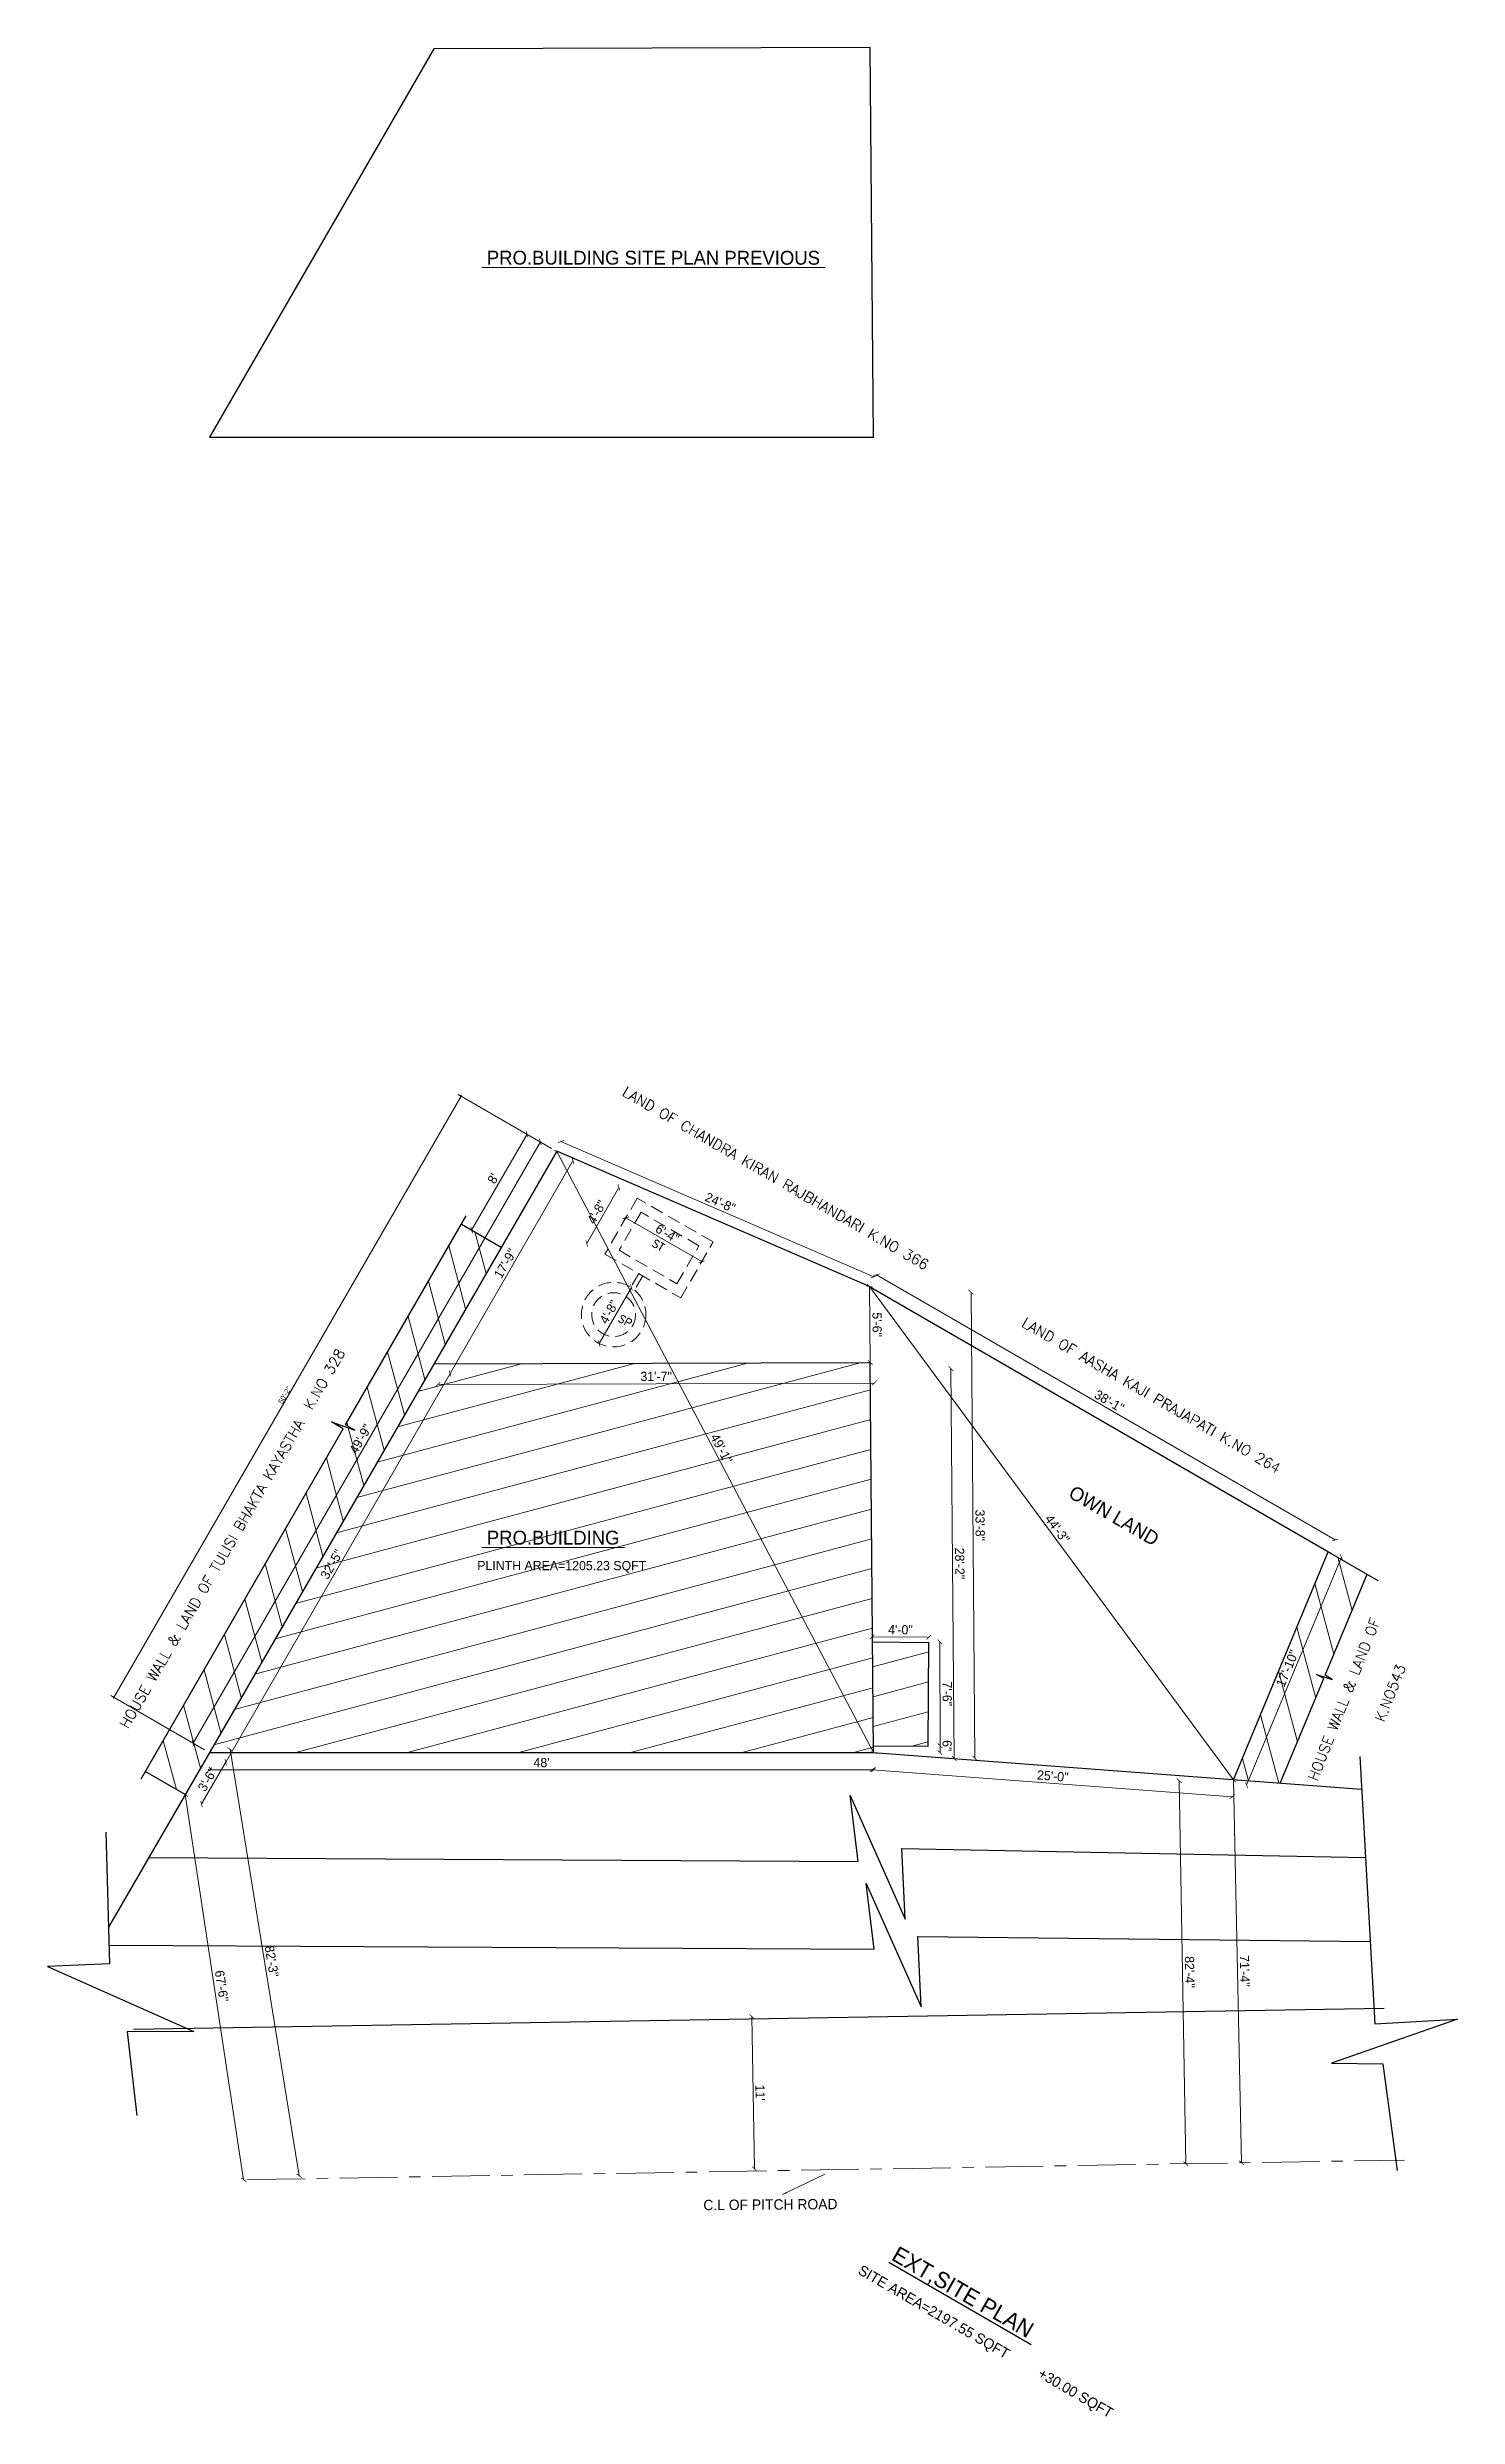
# Model space of a CAD drawing. Header units: inches. Extents: x 4069 to 291496, y -47643 to 12535.
# Drawn here: x 98613 to 99836, y 1943 to 3996 of the extents above; entities that cross this region are included whole.
import ezdxf

# ---------------------------------------------------------------- set-up
doc = ezdxf.new("R2010")
doc.units = ezdxf.units.IN
doc.header["$LTSCALE"] = 5
doc.header["$MEASUREMENT"] = 0
doc.linetypes.add('CENTER', pattern=[2, 1.25, -0.25, 0.25, -0.25])
doc.linetypes.add('HIDDEN', pattern=[0.375, 0.25, -0.125])
doc.layers.add('A-WALL', color=7, linetype='Continuous', lineweight=9)
doc.layers.add('HATCH', color=253, linetype='Continuous', lineweight=0)
for name, color, linetype in [('DIM', 5, 'Continuous'), ('TEXT', 6, 'Continuous'), ('WALL', 7, 'Continuous')]:
    doc.layers.add(name, color=color, linetype=linetype)
doc.layers.add('dim line', color=7, linetype='Continuous', lineweight=15, true_color=0xfab2b2)
doc.styles.add('ROMANS', font='romans.shx', dxfattribs={"width": 0.8})
doc.styles.get("Standard").update_dxf_attribs({"font": 'arial.ttf'})
doc.styles.add('tt', font='stylu.ttf', dxfattribs={"height": 8})
doc.dimstyles.new('Copy(2) of STANDARD', dxfattribs={"dimtxt": 2, "dimasz": 4, "dimexe": 0, "dimexo": 0, "dimgap": 2, "dimtad": 1, "dimdec": 0, "dimzin": 0, "dimdsep": 46, "dimlunit": 3, "dimtxsty": 'tt', "dimblk": 'ARCHTICK', "dimcen": 0.0505, "dimse1": 1, "dimse2": 1, "dimclrd": 5, "dimclre": 5, "dimclrt": 7, "dimadec": 1, "dimazin": 0, "dimtm": 1e-09, "dimtfac": 1, "dimtdec": 0, "dimtofl": 0, "dimtmove": 1, "dimatfit": 3, "dimfxl": 1, "dimtolj": 2, "dimtzin": 0, "dimlwd": 13, "dimarcsym": 0})
doc.dimstyles.new('Standard$0', dxfattribs={"dimtxt": 6, "dimasz": 4, "dimexe": 3, "dimexo": 6, "dimgap": 3, "dimtad": 1, "dimdec": 1, "dimzin": 0, "dimdsep": 46, "dimlunit": 4, "dimtxsty": 'Standard', "dimcen": 0.09, "dimclrd": 6, "dimclre": 6, "dimclrt": 7, "dimadec": 0, "dimazin": 0, "dimtfac": 1, "dimtdec": 1, "dimtix": 1, "dimtofl": 0, "dimtmove": 1, "dimatfit": 3, "dimfxl": 1, "dimtolj": 1, "dimtzin": 0, "dimlwd": 18, "dimlwe": 18, "dimarcsym": 0})
pattern_1 = [(104.97717, (73225.992, 483.61), (-24.150722, -6.460855), [])]

# ---------------------------------------------------------------- blocks, each defined once
blk = doc.blocks.new('_ArchTick')
at = {"color": 0, "linetype": 'ByBlock', "const_width": 0.15}
blk.add_lwpolyline([(-0.5, -0.5), (0.5, 0.5)], dxfattribs=at)
blk = doc.blocks.new('*D2624')
at = {"layer": 'Defpoints', "color": 0, "ltscale": 5, "transparency": 16777216}
for p in [(99325.8, 2922.3), (99325.8, 2922.3), (99641.4, 2494.8)]:
    blk.add_point(p, dxfattribs=at)
at = {"layer": 'DIM', "color": 5, "lineweight": 13, "ltscale": 5, "transparency": 16777216}
blk.add_line((99641.4, 2494.8), (99325.8, 2922.3), dxfattribs=at)
at = {"layer": 'DIM', "color": 5, "lineweight": 13, "ltscale": 5, "transparency": 16777216, "xscale": 4, "yscale": 4, "zscale": 4}
for p, rotation in [((99325.8, 2922.3), 126.4362279067376), ((99641.4, 2494.8), 306.4362279067375)]:
    blk.add_blockref('_ArchTick', p, dxfattribs=dict(at, rotation=rotation))
at = {"layer": 'DIM', "color": 7, "ltscale": 5, "transparency": 16777216, "insert": (99488.6, 2712.2), "char_height": 8, "attachment_point": 5, "rotation": 306.4362, "style": 'tt'}
blk.add_mtext('\\A2;44\'-3"', dxfattribs=at)
blk = doc.blocks.new('*D2625')
at = {"layer": 'Defpoints', "color": 0, "ltscale": 5, "transparency": 16777216}
for p in [(99381.8, 2917.1), (99413.8, 2917.4), (99385.2, 2513.1)]:
    blk.add_point(p, dxfattribs=at)
at = {"layer": 'DIM', "color": 5, "lineweight": 13, "ltscale": 5, "transparency": 16777216}
blk.add_line((99417.2, 2513.4), (99413.8, 2917.4), dxfattribs=at)
at = {"layer": 'DIM', "color": 5, "lineweight": 13, "ltscale": 5, "transparency": 16777216, "xscale": 4, "yscale": 4, "zscale": 4}
for p, rotation in [((99413.8, 2917.4), 90.48576269129138), ((99417.2, 2513.4), 270.4857626912914)]:
    blk.add_blockref('_ArchTick', p, dxfattribs=dict(at, rotation=rotation))
at = {"layer": 'DIM', "color": 7, "ltscale": 5, "transparency": 16777216, "insert": (99421.6, 2715.4), "char_height": 8, "attachment_point": 5, "rotation": 270.4858, "style": 'tt'}
blk.add_mtext('\\A2;33\'-8"', dxfattribs=at)
blk = doc.blocks.new('*D2626')
at = {"layer": 'Defpoints', "color": 0, "ltscale": 5, "transparency": 16777216}
for p in [(99054.5, 3039.5), (99329.3, 2518.3), (99329.3, 2518.3)]:
    blk.add_point(p, dxfattribs=at)
at = {"layer": 'DIM', "color": 5, "lineweight": 13, "ltscale": 5, "transparency": 16777216}
blk.add_line((99054.5, 3039.5), (99329.3, 2518.3), dxfattribs=at)
at = {"layer": 'DIM', "color": 5, "lineweight": 13, "ltscale": 5, "transparency": 16777216, "xscale": 4, "yscale": 4, "zscale": 4}
for p, rotation in [((99054.5, 3039.5), 117.7983069264521), ((99329.3, 2518.3), 297.7983069264521)]:
    blk.add_blockref('_ArchTick', p, dxfattribs=dict(at, rotation=rotation))
at = {"layer": 'DIM', "color": 7, "ltscale": 5, "transparency": 16777216, "insert": (99197.3, 2781.8), "char_height": 8, "attachment_point": 5, "rotation": 297.7983, "style": 'tt'}
blk.add_mtext('\\A2;49\'-1"', dxfattribs=at)
blk = doc.blocks.new('*D2627')
at = {"layer": 'Defpoints', "color": 0, "ltscale": 5, "transparency": 16777216}
for p in [(99325.8, 2922.3), (99723.6, 2692.4), (99729.5, 2702.7)]:
    blk.add_point(p, dxfattribs=at)
at = {"layer": 'DIM', "color": 5, "lineweight": 13, "ltscale": 5, "transparency": 16777216}
blk.add_line((99331.8, 2932.5), (99729.5, 2702.7), dxfattribs=at)
at = {"layer": 'DIM', "color": 5, "lineweight": 13, "ltscale": 5, "transparency": 16777216, "xscale": 4, "yscale": 4, "zscale": 4}
for p, rotation in [((99331.8, 2932.5), 149.9771725933101), ((99729.5, 2702.7), 329.9771725933101)]:
    blk.add_blockref('_ArchTick', p, dxfattribs=dict(at, rotation=rotation))
at = {"layer": 'DIM', "color": 7, "ltscale": 5, "transparency": 16777216, "insert": (99533.7, 2822.9), "char_height": 8, "attachment_point": 5, "rotation": 329.9772, "style": 'tt'}
blk.add_mtext('\\A2;38\'-1"', dxfattribs=at)
blk = doc.blocks.new('*D2628')
at = {"layer": 'Defpoints', "color": 0, "ltscale": 5, "transparency": 16777216}
for p in [(99054.5, 3039.5), (99325.8, 2922.3), (99329.5, 2930.8)]:
    blk.add_point(p, dxfattribs=at)
at = {"layer": 'DIM', "color": 5, "lineweight": 13, "ltscale": 5, "transparency": 16777216}
blk.add_line((99058.1, 3048), (99329.5, 2930.8), dxfattribs=at)
at = {"layer": 'DIM', "color": 5, "lineweight": 13, "ltscale": 5, "transparency": 16777216, "xscale": 4, "yscale": 4, "zscale": 4}
for p, rotation in [((99058.1, 3048), 156.6336577027992), ((99329.5, 2930.8), 336.6336577027992)]:
    blk.add_blockref('_ArchTick', p, dxfattribs=dict(at, rotation=rotation))
at = {"layer": 'DIM', "color": 7, "ltscale": 5, "transparency": 16777216, "insert": (99196.3, 2995.1), "char_height": 8, "attachment_point": 5, "rotation": 336.6337, "style": 'tt'}
blk.add_mtext('\\A2;24\'-8"', dxfattribs=at)
blk = doc.blocks.new('*D2629')
at = {"layer": 'Defpoints', "color": 0, "ltscale": 5, "transparency": 16777216}
for p in [(99040.3, 3047.7), (99054.5, 3039.5), (98753.3, 2518.3)]:
    blk.add_point(p, dxfattribs=at)
at = {"layer": 'DIM', "color": 5, "lineweight": 13, "ltscale": 5, "transparency": 16777216}
blk.add_line((98739.1, 2526.5), (99040.3, 3047.7), dxfattribs=at)
at = {"layer": 'DIM', "color": 5, "lineweight": 13, "ltscale": 5, "transparency": 16777216, "xscale": 4, "yscale": 4, "zscale": 4}
for p, rotation in [((99040.3, 3047.7), 59.97717259340151), ((98739.1, 2526.5), 239.9771725934015)]:
    blk.add_blockref('_ArchTick', p, dxfattribs=dict(at, rotation=rotation))
at = {"layer": 'DIM', "color": 7, "ltscale": 5, "transparency": 16777216, "insert": (98884.4, 2790.2), "char_height": 8, "attachment_point": 5, "rotation": 59.9772, "style": 'tt'}
blk.add_mtext('\\A2;49\'-9"', dxfattribs=at)
blk = doc.blocks.new('*D2630')
at = {"layer": 'Defpoints', "color": 0, "ltscale": 5, "transparency": 16777216}
for p in [(99329.3, 2518.3), (99641.4, 2494.8), (99640.3, 2480.1)]:
    blk.add_point(p, dxfattribs=at)
at = {"layer": 'DIM', "color": 5, "lineweight": 13, "ltscale": 5, "transparency": 16777216}
blk.add_line((99328.1, 2503.5), (99640.3, 2480.1), dxfattribs=at)
at = {"layer": 'DIM', "color": 5, "lineweight": 13, "ltscale": 5, "transparency": 16777216, "xscale": 4, "yscale": 4, "zscale": 4}
for p, rotation in [((99328.1, 2503.5), 175.703583737566), ((99640.3, 2480.1), 355.703583737566)]:
    blk.add_blockref('_ArchTick', p, dxfattribs=dict(at, rotation=rotation))
at = {"layer": 'DIM', "color": 7, "ltscale": 5, "transparency": 16777216, "insert": (99484.7, 2498), "char_height": 8, "attachment_point": 5, "rotation": 355.7036, "style": 'tt'}
blk.add_mtext('\\A2;25\'-0"', dxfattribs=at)
blk = doc.blocks.new('*D2631')
at = {"layer": 'Defpoints', "color": 0, "ltscale": 5, "transparency": 16777216}
for p in [(98753.3, 2518.3), (98813.2, 2148.6), (98831.2, 2151.5)]:
    blk.add_point(p, dxfattribs=at)
at = {"layer": 'DIM', "color": 5, "lineweight": 13, "ltscale": 5, "transparency": 16777216}
blk.add_line((98771.2, 2521.2), (98831.2, 2151.5), dxfattribs=at)
at = {"layer": 'DIM', "color": 5, "lineweight": 13, "ltscale": 5, "transparency": 16777216, "xscale": 4, "yscale": 4, "zscale": 4}
for p, rotation in [((98771.2, 2521.2), 99.21184451836622), ((98831.2, 2151.5), 279.2118445183663)]:
    blk.add_blockref('_ArchTick', p, dxfattribs=dict(at, rotation=rotation))
at = {"layer": 'DIM', "color": 7, "ltscale": 5, "transparency": 16777216, "insert": (98807.3, 2337.4), "char_height": 8, "attachment_point": 5, "rotation": 279.2118, "style": 'tt'}
blk.add_mtext("\\A2;82'-3''", dxfattribs=at)
blk = doc.blocks.new('*D2632')
at = {"layer": 'Defpoints', "color": 0, "ltscale": 5, "transparency": 16777216}
for p in [(99641.4, 2494.8), (99600.1, 2162), (99647.2, 2162.8)]:
    blk.add_point(p, dxfattribs=at)
at = {"layer": 'DIM', "color": 5, "lineweight": 13, "ltscale": 5, "transparency": 16777216}
blk.add_line((99594.3, 2494), (99600.1, 2162), dxfattribs=at)
at = {"layer": 'DIM', "color": 5, "lineweight": 13, "ltscale": 5, "transparency": 16777216, "xscale": 4, "yscale": 4, "zscale": 4}
for p, rotation in [((99594.3, 2494), 90.99813009681377), ((99600.1, 2162), 270.9981300968138)]:
    blk.add_blockref('_ArchTick', p, dxfattribs=dict(at, rotation=rotation))
at = {"layer": 'DIM', "color": 7, "ltscale": 5, "transparency": 16777216, "insert": (99603.4, 2328.1), "char_height": 8, "attachment_point": 5, "rotation": 270.9981, "style": 'tt'}
blk.add_mtext("\\A2;82'-4''", dxfattribs=at)
blk = doc.blocks.new('*D2633')
at = {"layer": 'Defpoints', "color": 0, "ltscale": 5, "transparency": 16777216}
for p in [(99223.7, 2289.5), (99223.7, 2289.5), (99226, 2157.5)]:
    blk.add_point(p, dxfattribs=at)
at = {"layer": 'DIM', "color": 5, "lineweight": 13, "ltscale": 5, "transparency": 16777216}
blk.add_line((99226, 2157.5), (99223.7, 2289.5), dxfattribs=at)
at = {"layer": 'DIM', "color": 5, "lineweight": 13, "ltscale": 5, "transparency": 16777216, "xscale": 4, "yscale": 4, "zscale": 4}
for p, rotation in [((99223.7, 2289.5), 90.97263443993457), ((99226, 2157.5), 270.9726344399346)]:
    blk.add_blockref('_ArchTick', p, dxfattribs=dict(at, rotation=rotation))
at = {"layer": 'DIM', "color": 7, "ltscale": 5, "transparency": 16777216, "insert": (99230.9, 2223.6), "char_height": 8, "attachment_point": 5, "rotation": 270.9726, "style": 'tt'}
blk.add_mtext("\\A2;11'", dxfattribs=at)
blk = doc.blocks.new('*D2634')
at = {"layer": 'Defpoints', "color": 0, "ltscale": 5, "transparency": 16777216}
for p in [(99641.4, 2494.8), (99648.4, 2162.8), (99648.4, 2162.8)]:
    blk.add_point(p, dxfattribs=at)
at = {"layer": 'DIM', "color": 5, "lineweight": 13, "ltscale": 5, "transparency": 16777216}
blk.add_line((99641.4, 2494.8), (99648.4, 2162.8), dxfattribs=at)
at = {"layer": 'DIM', "color": 5, "lineweight": 13, "ltscale": 5, "transparency": 16777216, "xscale": 4, "yscale": 4, "zscale": 4}
for p, rotation in [((99641.4, 2494.8), 91.20708684525204), ((99648.4, 2162.8), 271.207086845252)]:
    blk.add_blockref('_ArchTick', p, dxfattribs=dict(at, rotation=rotation))
at = {"layer": 'DIM', "color": 7, "ltscale": 5, "transparency": 16777216, "insert": (99651.2, 2329), "char_height": 8, "attachment_point": 5, "rotation": 271.2071, "style": 'tt'}
blk.add_mtext("\\A2;71'-4''", dxfattribs=at)
blk = doc.blocks.new('*D2635')
at = {"layer": 'Defpoints', "color": 0, "ltscale": 5, "transparency": 16777216}
for p in [(98732.2, 2481.9), (98783, 2148.1), (98783, 2148.1)]:
    blk.add_point(p, dxfattribs=at)
at = {"layer": 'DIM', "color": 5, "lineweight": 13, "ltscale": 5, "transparency": 16777216}
blk.add_line((98732.2, 2481.9), (98783, 2148.1), dxfattribs=at)
at = {"layer": 'DIM', "color": 5, "lineweight": 13, "ltscale": 5, "transparency": 16777216, "xscale": 4, "yscale": 4, "zscale": 4}
for p, rotation in [((98732.2, 2481.9), 98.65175557291903), ((98783, 2148.1), 278.651755572919)]:
    blk.add_blockref('_ArchTick', p, dxfattribs=dict(at, rotation=rotation))
at = {"layer": 'DIM', "color": 7, "ltscale": 5, "transparency": 16777216, "insert": (98763.9, 2316), "char_height": 8, "attachment_point": 5, "rotation": 278.6518, "style": 'tt'}
blk.add_mtext("\\A2;67'-6''", dxfattribs=at)
blk = doc.blocks.new('*D2636')
at = {"layer": 'Defpoints', "color": 0, "ltscale": 5, "transparency": 16777216}
for p in [(99723.6, 2692.4), (99641.4, 2494.8), (99652.8, 2490.1)]:
    blk.add_point(p, dxfattribs=at)
at = {"layer": 'DIM', "color": 5, "lineweight": 13, "ltscale": 5, "transparency": 16777216}
blk.add_line((99735, 2687.7), (99652.8, 2490.1), dxfattribs=at)
at = {"layer": 'DIM', "color": 5, "lineweight": 13, "ltscale": 5, "transparency": 16777216, "xscale": 4, "yscale": 4, "zscale": 4}
for p, rotation in [((99735, 2687.7), 67.41267870625997), ((99652.8, 2490.1), 247.41267870626)]:
    blk.add_blockref('_ArchTick', p, dxfattribs=dict(at, rotation=rotation))
at = {"layer": 'DIM', "color": 7, "ltscale": 5, "transparency": 16777216, "insert": (99688.1, 2591.3), "char_height": 8, "attachment_point": 5, "rotation": 67.4127, "style": 'tt'}
blk.add_mtext('\\A2;17\'-10"', dxfattribs=at)
blk = doc.blocks.new('*D2637')
at = {"layer": 'Defpoints', "color": 0, "ltscale": 5, "transparency": 16777216}
for p in [(99118.8, 2921.7), (99089, 2874.3), (99091.3, 2872.9)]:
    blk.add_point(p, dxfattribs=at)
at = {"layer": 'DIM', "color": 5, "lineweight": 13, "ltscale": 5, "transparency": 16777216}
blk.add_line((99119.3, 2921.4), (99091.3, 2872.9), dxfattribs=at)
at = {"layer": 'DIM', "color": 5, "lineweight": 13, "ltscale": 5, "transparency": 16777216, "xscale": 4, "yscale": 4, "zscale": 4}
for p, rotation in [((99119.3, 2921.4), 59.97717259340144), ((99091.3, 2872.9), 239.9771725934015)]:
    blk.add_blockref('_ArchTick', p, dxfattribs=dict(at, rotation=rotation))
at = {"layer": 'DIM', "color": 7, "ltscale": 5, "transparency": 16777216, "insert": (99099.9, 2900.3), "char_height": 8, "attachment_point": 5, "rotation": 59.9772, "style": 'tt'}
blk.add_mtext('\\A2;4\'-8"', dxfattribs=at)
blk = doc.blocks.new('*D2638')
at = {"layer": 'Defpoints', "color": 0, "ltscale": 5, "transparency": 16777216}
for p in [(99124.3, 2999), (99080.5, 2959.6), (99096.3, 2950.5)]:
    blk.add_point(p, dxfattribs=at)
at = {"layer": 'DIM', "color": 5, "lineweight": 13, "ltscale": 5, "transparency": 16777216}
blk.add_line((99108.5, 3008.1), (99080.5, 2959.6), dxfattribs=at)
at = {"layer": 'DIM', "color": 5, "lineweight": 13, "ltscale": 5, "transparency": 16777216, "xscale": 4, "yscale": 4, "zscale": 4}
for p, rotation in [((99108.5, 3008.1), 59.97717259340144), ((99080.5, 2959.6), 239.9771725934015)]:
    blk.add_blockref('_ArchTick', p, dxfattribs=dict(at, rotation=rotation))
at = {"layer": 'DIM', "color": 7, "ltscale": 5, "transparency": 16777216, "insert": (99089.2, 2986.9), "char_height": 8, "attachment_point": 5, "rotation": 59.9772, "style": 'tt'}
blk.add_mtext('\\A2;4\'-8"', dxfattribs=at)
blk = doc.blocks.new('*D2639')
at = {"layer": 'Defpoints', "color": 0, "ltscale": 5, "transparency": 16777216}
for p in [(99109.8, 2973.8), (99180.2, 2943.9), (99175.6, 2935.8)]:
    blk.add_point(p, dxfattribs=at)
at = {"layer": 'DIM', "color": 5, "lineweight": 13, "ltscale": 5, "transparency": 16777216}
blk.add_line((99114.4, 2981.9), (99180.2, 2943.9), dxfattribs=at)
at = {"layer": 'DIM', "color": 5, "lineweight": 13, "ltscale": 5, "transparency": 16777216, "xscale": 4, "yscale": 4, "zscale": 4}
for p, rotation in [((99114.4, 2981.9), 149.9771725934777), ((99180.2, 2943.9), 329.9771725934776)]:
    blk.add_blockref('_ArchTick', p, dxfattribs=dict(at, rotation=rotation))
at = {"layer": 'DIM', "color": 7, "ltscale": 5, "transparency": 16777216, "insert": (99150.4, 2968.2), "char_height": 8, "attachment_point": 5, "rotation": 329.9772, "style": 'tt'}
blk.add_mtext('\\A2;6\'-4"', dxfattribs=at)
blk = doc.blocks.new('*D2615')
at = {"layer": 'Defpoints', "color": 0, "ltscale": 5, "transparency": 16777216}
for p in [(99054.5, 3039.5), (99068.6, 3031.4), (98947.9, 2855.1)]:
    blk.add_point(p, dxfattribs=at)
at = {"layer": 'DIM', "color": 5, "lineweight": 13, "ltscale": 5, "transparency": 16777216}
blk.add_line((98962, 2846.9), (99068.6, 3031.4), dxfattribs=at)
at = {"layer": 'DIM', "color": 5, "lineweight": 13, "ltscale": 5, "transparency": 16777216, "xscale": 4, "yscale": 4, "zscale": 4}
for p, rotation in [((99068.6, 3031.4), 59.97717259340151), ((98962, 2846.9), 239.9771725934015)]:
    blk.add_blockref('_ArchTick', p, dxfattribs=dict(at, rotation=rotation))
at = {"layer": 'DIM', "color": 7, "ltscale": 5, "transparency": 16777216, "insert": (99009.9, 2942.3), "char_height": 8, "attachment_point": 5, "rotation": 59.9772, "style": 'tt'}
blk.add_mtext('\\A2;17\'-9"', dxfattribs=at)
blk = doc.blocks.new('*D2616')
at = {"layer": 'Defpoints', "color": 0, "ltscale": 5, "transparency": 16777216}
for p in [(98974.5, 2839.7), (98767.4, 2510.1), (98779.8, 2502.9)]:
    blk.add_point(p, dxfattribs=at)
at = {"layer": 'DIM', "color": 5, "lineweight": 13, "ltscale": 5, "transparency": 16777216}
blk.add_line((98962, 2846.9), (98767.4, 2510.1), dxfattribs=at)
at = {"layer": 'DIM', "color": 5, "lineweight": 13, "ltscale": 5, "transparency": 16777216, "xscale": 4, "yscale": 4, "zscale": 4}
for p, rotation in [((98962, 2846.9), 59.97717259340144), ((98767.4, 2510.1), 239.9771725934015)]:
    blk.add_blockref('_ArchTick', p, dxfattribs=dict(at, rotation=rotation))
at = {"layer": 'DIM', "color": 7, "ltscale": 5, "transparency": 16777216, "insert": (98859.4, 2681.6), "char_height": 8, "attachment_point": 5, "rotation": 59.9772, "style": 'tt'}
blk.add_mtext('\\A2;32\'-5"', dxfattribs=at)
blk = doc.blocks.new('*D2617')
at = {"layer": 'Defpoints', "color": 0, "ltscale": 5, "transparency": 16777216}
for p in [(99382.4, 2851.1), (99385.2, 2513.1), (99399.3, 2513.2)]:
    blk.add_point(p, dxfattribs=at)
at = {"layer": 'DIM', "color": 5, "lineweight": 13, "ltscale": 5, "transparency": 16777216}
blk.add_line((99396.4, 2851.2), (99399.3, 2513.2), dxfattribs=at)
at = {"layer": 'DIM', "color": 5, "lineweight": 13, "ltscale": 5, "transparency": 16777216, "xscale": 4, "yscale": 4, "zscale": 4}
for p, rotation in [((99396.4, 2851.2), 90.48576269129543), ((99399.3, 2513.2), 270.4857626912955)]:
    blk.add_blockref('_ArchTick', p, dxfattribs=dict(at, rotation=rotation))
at = {"layer": 'DIM', "color": 7, "ltscale": 5, "transparency": 16777216, "insert": (99404, 2682.3), "char_height": 8, "attachment_point": 5, "rotation": 270.4858, "style": 'tt'}
blk.add_mtext('\\A2;28\'-2"', dxfattribs=at)
blk = doc.blocks.new('*D2618')
at = {"layer": 'Defpoints', "color": 0, "ltscale": 5, "transparency": 16777216}
for p in [(98951.4, 2861.2), (99329.9, 2862.4), (99330, 2838.7)]:
    blk.add_point(p, dxfattribs=at)
at = {"layer": 'DIM', "color": 5, "lineweight": 13, "ltscale": 5, "transparency": 16777216}
blk.add_line((98951.5, 2837.5), (99330, 2838.7), dxfattribs=at)
at = {"layer": 'DIM', "color": 5, "lineweight": 13, "ltscale": 5, "transparency": 16777216, "xscale": 4, "yscale": 4, "zscale": 4}
for p, rotation in [((98951.5, 2837.5), 180.1788482173314), ((99330, 2838.7), 0.1788482173314371)]:
    blk.add_blockref('_ArchTick', p, dxfattribs=dict(at, rotation=rotation))
at = {"layer": 'DIM', "color": 7, "ltscale": 5, "transparency": 16777216, "insert": (99140.7, 2844.4), "char_height": 8, "attachment_point": 5, "rotation": 0.1788, "style": 'tt'}
blk.add_mtext('\\A2;31\'-7"', dxfattribs=at)
blk = doc.blocks.new('*D2619')
at = {"layer": 'Defpoints', "color": 0, "ltscale": 5, "transparency": 16777216}
for p in [(98753.3, 2518.3), (99329.3, 2518.3), (99329.3, 2503.4)]:
    blk.add_point(p, dxfattribs=at)
at = {"layer": 'DIM', "color": 5, "lineweight": 13, "ltscale": 5, "transparency": 16777216}
blk.add_line((98753.3, 2503.4), (99329.3, 2503.4), dxfattribs=at)
at = {"layer": 'DIM', "color": 5, "lineweight": 13, "ltscale": 5, "transparency": 16777216, "xscale": 4, "yscale": 4, "zscale": 4, "rotation": 180}
blk.add_blockref('_ArchTick', (98753.3, 2503.4), dxfattribs=at)
at = {"layer": 'DIM', "color": 5, "lineweight": 13, "ltscale": 5, "transparency": 16777216, "xscale": 4, "yscale": 4, "zscale": 4}
blk.add_blockref('_ArchTick', (99329.3, 2503.4), dxfattribs=at)
at = {"layer": 'DIM', "color": 7, "ltscale": 5, "transparency": 16777216, "insert": (99041.3, 2509.6), "char_height": 8, "attachment_point": 5, "style": 'tt'}
blk.add_mtext("\\A2;48'", dxfattribs=at)
blk = doc.blocks.new('*D2620')
at = {"layer": 'Defpoints', "color": 0, "ltscale": 5, "transparency": 16777216}
for p in [(98777.9, 2504), (98746.4, 2473.8), (98756.9, 2467.7)]:
    blk.add_point(p, dxfattribs=at)
at = {"layer": 'DIM', "color": 5, "lineweight": 13, "ltscale": 5, "transparency": 16777216}
blk.add_line((98767.4, 2510.1), (98746.4, 2473.8), dxfattribs=at)
at = {"layer": 'DIM', "color": 5, "lineweight": 13, "ltscale": 5, "transparency": 16777216, "xscale": 4, "yscale": 4, "zscale": 4}
for p, rotation in [((98767.4, 2510.1), 59.97717259340144), ((98746.4, 2473.8), 239.9771725934015)]:
    blk.add_blockref('_ArchTick', p, dxfattribs=dict(at, rotation=rotation))
at = {"layer": 'DIM', "color": 7, "ltscale": 5, "transparency": 16777216, "insert": (98751.6, 2495), "char_height": 8, "attachment_point": 5, "rotation": 59.9772, "style": 'tt'}
blk.add_mtext('\\A2;3\'-6"', dxfattribs=at)
blk = doc.blocks.new('*D2621')
at = {"layer": 'Defpoints', "color": 0, "ltscale": 5, "transparency": 16777216}
for p in [(99028.8, 3054.4), (99054.5, 3039.5), (98994.7, 2963.2)]:
    blk.add_point(p, dxfattribs=at)
at = {"layer": 'DIM', "color": 5, "lineweight": 13, "ltscale": 5, "transparency": 16777216}
blk.add_line((98980.7, 2971.2), (99028.8, 3054.4), dxfattribs=at)
at = {"layer": 'DIM', "color": 5, "lineweight": 13, "ltscale": 5, "transparency": 16777216, "xscale": 4, "yscale": 4, "zscale": 4}
for p, rotation in [((99028.8, 3054.4), 59.97717259340151), ((98980.7, 2971.2), 239.9771725934015)]:
    blk.add_blockref('_ArchTick', p, dxfattribs=dict(at, rotation=rotation))
at = {"layer": 'DIM', "color": 7, "ltscale": 5, "transparency": 16777216, "insert": (98999.4, 3015.9), "char_height": 8, "attachment_point": 5, "rotation": 59.9772, "style": 'tt'}
blk.add_mtext("\\A2;8'", dxfattribs=at)
blk = doc.blocks.new('*D2640')
at = {"layer": 'Defpoints', "color": 0, "ltscale": 5, "transparency": 16777216}
for p in [(99333.2, 2614.2), (99332.5, 2524.2), (99386.9, 2524.3)]:
    blk.add_point(p, dxfattribs=at)
at = {"layer": 'DIM', "color": 5, "lineweight": 13, "ltscale": 5, "transparency": 16777216}
blk.add_line((99386.8, 2614.3), (99386.9, 2524.3), dxfattribs=at)
at = {"layer": 'DIM', "color": 5, "lineweight": 13, "ltscale": 5, "transparency": 16777216, "xscale": 4, "yscale": 4, "zscale": 4}
for p, rotation in [((99386.8, 2614.3), 90.03726706470542), ((99386.9, 2524.3), 270.0372670647054)]:
    blk.add_blockref('_ArchTick', p, dxfattribs=dict(at, rotation=rotation))
at = {"layer": 'DIM', "color": 7, "ltscale": 5, "transparency": 16777216, "insert": (99393.1, 2569.3), "char_height": 8, "attachment_point": 5, "rotation": 270.0373, "style": 'tt'}
blk.add_mtext('\\A2;7\'-6"', dxfattribs=at)
blk = doc.blocks.new('*D2622')
at = {"layer": 'Defpoints', "color": 0, "ltscale": 5, "transparency": 16777216}
for p in [(99328.5, 2518.3), (99332.5, 2524.2), (99386.9, 2518.3)]:
    blk.add_point(p, dxfattribs=at)
at = {"layer": 'DIM', "color": 5, "lineweight": 13, "ltscale": 5, "transparency": 16777216}
blk.add_line((99386.9, 2524.3), (99386.9, 2518.3), dxfattribs=at)
at = {"layer": 'DIM', "color": 5, "lineweight": 13, "ltscale": 5, "transparency": 16777216, "xscale": 4, "yscale": 4, "zscale": 4}
for p, rotation in [((99386.9, 2524.3), 90.03726706470542), ((99386.9, 2518.3), 270.0372670647054)]:
    blk.add_blockref('_ArchTick', p, dxfattribs=dict(at, rotation=rotation))
at = {"layer": 'DIM', "color": 7, "ltscale": 5, "transparency": 16777216, "insert": (99393, 2524.3), "char_height": 8, "attachment_point": 5, "rotation": 270.0373, "style": 'tt'}
blk.add_mtext('\\A2;6"', dxfattribs=at)
blk = doc.blocks.new('*D2623')
at = {"layer": 'Defpoints', "color": 0, "ltscale": 5, "transparency": 16777216}
for p in [(99327.9, 2614.3), (99377.2, 2618.4), (99377.2, 2613.9)]:
    blk.add_point(p, dxfattribs=at)
at = {"layer": 'DIM', "color": 5, "lineweight": 13, "ltscale": 5, "transparency": 16777216}
blk.add_line((99328, 2618.7), (99377.2, 2618.4), dxfattribs=at)
at = {"layer": 'DIM', "color": 5, "lineweight": 13, "ltscale": 5, "transparency": 16777216, "xscale": 4, "yscale": 4, "zscale": 4}
for p, rotation in [((99328, 2618.7), 179.5656870990341), ((99377.2, 2618.4), 359.5656870990341)]:
    blk.add_blockref('_ArchTick', p, dxfattribs=dict(at, rotation=rotation))
at = {"layer": 'DIM', "color": 7, "ltscale": 5, "transparency": 16777216, "insert": (99352.6, 2624.8), "char_height": 8, "attachment_point": 5, "rotation": 359.5657, "style": 'tt'}
blk.add_mtext('\\A2;4\'-0"', dxfattribs=at)
blk = doc.blocks.new('*D2641')
at = {"layer": 'Defpoints', "color": 0, "ltscale": 5, "transparency": 16777216}
for p in [(99325.8, 2922.3), (99325.8, 2922.3), (99326.4, 2856.3)]:
    blk.add_point(p, dxfattribs=at)
at = {"layer": 'DIM', "color": 5, "lineweight": 13, "ltscale": 5, "transparency": 16777216}
blk.add_line((99326.4, 2856.3), (99325.8, 2922.3), dxfattribs=at)
at = {"layer": 'DIM', "color": 5, "lineweight": 13, "ltscale": 5, "transparency": 16777216, "xscale": 4, "yscale": 4, "zscale": 4}
for p, rotation in [((99325.8, 2922.3), 90.48576269128313), ((99326.4, 2856.3), 270.4857626912831)]:
    blk.add_blockref('_ArchTick', p, dxfattribs=dict(at, rotation=rotation))
at = {"layer": 'DIM', "color": 7, "ltscale": 5, "transparency": 16777216, "insert": (99332.3, 2889.3), "char_height": 8, "attachment_point": 5, "rotation": 270.4858, "style": 'tt'}
blk.add_mtext('\\A2;5\'-6"', dxfattribs=at)
blk = doc.blocks.new('oblique')
at = {"color": 0, "lineweight": -2}
blk.add_line((0.25, 0.25), (-0.25, -0.25), dxfattribs=at)
at = {"layer": 'dim line', "lineweight": 9}
for p, q in [((-0.4375, 0), (0.4375, 0)), ((0, 0.4375), (0, -0.4375))]:
    blk.add_line(p, q, dxfattribs=at)
blk = doc.blocks.new('*D2642')
at = {"layer": 'A-WALL', "color": 33, "lineweight": 0, "ltscale": 5, "transparency": 16777216}
blk.add_line((98971.6, 3087.4), (98670.4, 2566.2), dxfattribs=at)
at = {"layer": 'A-WALL', "color": 47, "lineweight": 0, "ltscale": 5, "transparency": 16777216}
for p, q in [((99050.1, 3042), (98969, 3088.9)), ((98748.9, 2520.8), (98667.8, 2567.7))]:
    blk.add_line(p, q, dxfattribs=at)
at = {"layer": 'Defpoints', "color": 0, "ltscale": 5, "transparency": 16777216}
for p in [(99054.5, 3039.5), (98670.4, 2566.2), (98753.3, 2518.3)]:
    blk.add_point(p, dxfattribs=at)
at = {"layer": 'A-WALL', "color": 33, "lineweight": 0, "ltscale": 5, "transparency": 16777216, "xscale": 2, "yscale": 2, "zscale": 2}
for p, rotation in [((98971.6, 3087.4), 59.97717259340144), ((98670.4, 2566.2), 239.9771725934015)]:
    blk.add_blockref('oblique', p, dxfattribs=dict(at, rotation=rotation))
at = {"layer": 'A-WALL', "color": 7, "ltscale": 5, "transparency": 16777216, "insert": (98818.6, 2828.2), "char_height": 4.5, "attachment_point": 5, "rotation": 59.9772}
blk.add_mtext('\\A1;50\'-2"', dxfattribs=at)
blk = doc.blocks.new('_OBLIQUE')
at = {"color": 0, "linetype": 'ByBlock'}
blk.add_line((-0.5, -0.5), (0.5, 0.5), dxfattribs=at)

msp = doc.modelspace()

# ---------------------------------------------------------------- hatches: boundary and pattern name
at = {"layer": 'HATCH', "ltscale": 5}
h = msp.add_hatch(dxfattribs=at)
h.set_pattern_fill('ANSI31', color=256, scale=200, angle=59.97717259, style=0)
h.set_pattern_definition(pattern_1)
h.paths.add_polyline_path([(99006.43253, 2956.40527), (98971.84573, 2976.39235), (98871.36475, 2802.51422), (98879.38223, 2797.88107), (98859.18924, 2804.9041), (98869.352, 2799.03123), (98697.65667, 2501.91963), (98732.24347, 2481.93255), (98772.90459, 2552.29491)])
h.paths.add_polyline_path([(98882.60386, 2799.42719), (98892.61662, 2816.75386), (98903.30571, 2810.57683), (98893.29295, 2793.25017)], flags=24)
h = msp.add_hatch(dxfattribs=at)
h.set_pattern_fill('ANSI31', color=256, scale=200, angle=-30.02282741, style=0)
h.set_pattern_definition([(14.97717, (72537.93, 867.894), (-6.460855, 24.150722), [])])
h.paths.add_polyline_path([(99326.39238, 2856.2851), (98947.89217, 2855.10361), (98772.90459, 2552.29491), (98753.25796, 2518.29725), (99329.25796, 2518.29725)])
h.paths.add_polyline_path([(99326.32874, 2883.01606), (99326.60893, 2849.96893), (99314.3224, 2849.86476), (99314.04221, 2882.91189)], flags=9)
h.paths.add_polyline_path([(99122.74463, 2850.64625), (99158.63319, 2850.75827), (99158.67243, 2838.1844), (99122.78388, 2838.07237)], flags=24)
h.paths.add_polyline_path([(99133.19974, 2707.93417), (99160.31042, 2683.99115), (99152.13041, 2674.72892), (99125.01973, 2698.67194)], flags=24)
h.paths.add_polyline_path([(98845.03145, 2669.17885), (98862.9882, 2700.25225), (98873.67729, 2694.07522), (98855.72054, 2663.00182)], flags=24)
h.paths.add_polyline_path([(98986.27823, 2695.01076), (99121.21672, 2694.957), (99121.22427, 2713.89258), (98986.28577, 2713.94634)], flags=24)
h.paths.add_polyline_path([(98983.3826, 2673.82149), (99151.06048, 2673.75469), (99151.06563, 2686.6683), (98983.38775, 2686.73511)], flags=24)
h = msp.add_hatch(dxfattribs=at)
h.set_pattern_fill('ANSI31', color=256, scale=200, angle=59.97717259, style=0)
h.set_pattern_definition(pattern_1)
h.paths.add_polyline_path([(99719.71774, 2582.47016), (99713.48672, 2586.07095), (99727.1117, 2581.82852), (99720.93402, 2585.39389), (99757.34484, 2672.91987), (99723.57762, 2692.43333), (99641.38215, 2494.84815), (99681.99761, 2491.79681)])
h.paths.add_polyline_path([(99713.47669, 2602.94359), (99697.7329, 2565.09795), (99686.06937, 2569.94998), (99701.81316, 2607.79562)], flags=24)
h = msp.add_hatch(dxfattribs=at)
h.set_pattern_fill('ANSI31', color=256, scale=200, angle=-30.02282741, style=0)
h.set_pattern_definition([(14.97717, (88199.107, 7818.862), (-6.460855, 24.15072), [])])
h.paths.add_polyline_path([(99377.20645, 2613.89296), (99328.44434, 2614.2626), (99329.20746, 2524.25423), (99376.52424, 2523.89555)])

# ---------------------------------------------------------------- linework, layer by layer
at = {"layer": 'DIM', "ltscale": 5}
msp.add_line((98842.52144, 2697.2315), (98842.52144, 2697.2315), dxfattribs=at)
at = {"layer": 'HATCH', "linetype": 'HIDDEN', "ltscale": 9}
for p, q in [((99125.65041, 2933.49849), (99118.81479, 2921.66974)), ((99129.11371, 2931.49711), (99122.05606, 2919.28414))]:
    msp.add_line(p, q, dxfattribs=at)
at = {"layer": 'HATCH', "linetype": 'CENTER', "ltscale": 8}
msp.add_line((98786.42788, 2148.17616), (99789.79692, 2165.21066), dxfattribs=at)
at = {"layer": 'HATCH', "linetype": 'HIDDEN', "ltscale": 9}
for points in [[(99096.28828, 2950.46632), (99162.09106, 2912.4401), (99190.11038, 2960.92637), (99124.3076, 2998.95259)], [(99108.58382, 2953.75565), (99158.80173, 2924.73564), (99177.81484, 2957.63704), (99127.59693, 2986.65705)]]:
    msp.add_lwpolyline(points, close=True, dxfattribs=at)
for radius in [28, 19]:
    msp.add_circle((99103.881, 2897.98468), radius, dxfattribs=at)
at = {"layer": 'WALL', "ltscale": 5}
for p, q in [((98947.89217, 3995.20912), (98753.25796, 3658.40276)), ((99326.39238, 3996.39061), (98947.89217, 3995.20912)), ((99329.25796, 3658.40276), (99326.39238, 3996.39061)), ((98753.25796, 3658.40276), (99329.25796, 3658.40276)), ((99054.46565, 3039.52458), (98772.90459, 2552.29491)), ((99325.83283, 2922.28273), (99054.46565, 3039.52458)), ((98871.36475, 2802.51422), (98976.09315, 2983.74234)), ((98971.84573, 2976.39235), (99006.43253, 2956.40527)), ((99325.83283, 2922.28273), (99725.91078, 2691.08504)), ((99326.39238, 2856.2851), (98947.89217, 2855.10361)), ((99329.25796, 2518.29725), (99326.39238, 2856.2851)), ((98693.96536, 2495.53197), (98869.352, 2799.03123)), ((98869.352, 2799.03123), (98859.18924, 2804.9041)), ((98859.18924, 2804.9041), (98879.38223, 2797.88107)), ((98879.38223, 2797.88107), (98871.36475, 2802.51422)), ((99641.38215, 2494.84815), (99723.57762, 2692.43333)), ((99723.57762, 2692.43333), (99766.58752, 2667.5787)), ((99720.93402, 2585.39389), (99757.34484, 2672.91987)), ((99327.88392, 2614.26684), (99377.20645, 2613.89296)), ((99376.52424, 2523.89555), (99377.20645, 2613.89296)), ((99681.99761, 2491.79681), (99719.71774, 2582.47016)), ((99713.48672, 2586.07095), (99727.1117, 2581.82852)), ((99719.71774, 2582.47016), (99713.48672, 2586.07095)), ((99727.1117, 2581.82852), (99720.93402, 2585.39389)), ((98772.90459, 2552.29491), (98665.83896, 2367.02231)), ((98753.25796, 2518.29725), (99329.25796, 2518.29725)), ((99328.43863, 2524.26005), (99376.52424, 2523.89555)), ((99329.25796, 2518.29725), (99752.44778, 2486.50407)), ((98732.24347, 2481.93255), (98697.65667, 2501.91963)), ((99309.05553, 2481.03519), (99356.65847, 2374.05645)), ((99315.93317, 2424.08081), (99309.05553, 2481.03519)), ((98700.75071, 2427.43564), (99315.93317, 2424.08081)), ((99353.89264, 2435.25717), (99755.75987, 2427.5466)), ((99356.65847, 2374.05645), (99353.89264, 2435.25717)), ((99329.71495, 2347.88982), (99322.8373, 2404.8442)), ((99322.8373, 2404.8442), (99370.44024, 2297.86546)), ((98666.29434, 2351.50771), (99329.71495, 2347.88982)), ((99370.44024, 2297.86546), (99367.67441, 2359.06618)), ((99367.67441, 2359.06618), (99759.86551, 2354.46348)), ((98687.52793, 2278.51612), (99772.09731, 2296.92919))]:
    msp.add_line(p, q, dxfattribs=at)
for points in [[(99750.84346, 2515.06208), (99763.86846, 2283.20813), (99835.80002, 2287.16248), (99726.27055, 2249.06928), (99770.9941, 2248.47115), (99783.40984, 2156.07456)], [(98663.42447, 2449.28272), (98666.76991, 2335.3052), (98612.7572, 2332.95557), (98739.73864, 2276.55564), (98682.07152, 2276.35518), (98690.25351, 2203.75355)]]:
    msp.add_lwpolyline(points, dxfattribs=at)

# ---------------------------------------------------------------- texts
at = {"layer": 'TEXT', "linetype": 'ByBlock', "style": 'tt'}
for s, height, rotation, p in [('%%U PRO.BUILDING SITE PLAN PREVIOUS ', 12, 359.97717259, (98989.43562, 3808.14909)), ('OWN LAND', 12, 329.97717259, (99497.37123, 2740.15871)), ('%%U PRO.BUILDING ', 12, 359.97717259, (98989.43562, 2698.68374)), ('%%UEXT,SITE PLAN ', 14, 329.97717259, (99343.8173, 2079.12315))]:
    msp.add_text(s, height=height, rotation=rotation, dxfattribs=at).set_placement(p)
at = {"layer": 'TEXT', "lineweight": 9, "style": 'ROMANS'}
for s, height, rotation, p in [('LAND OF CHANDRA KIRAN RAJBHANDARI K.NO 366', 9, 329.97717259, (99110.54672, 3088.38273)), ('ST', 6.72, 329.97717259, (99136.42687, 2957.82686)), ('SP', 6.72, 329.97717259, (99107.05406, 2892.68833)), ('LAND OF AASHA KAJI PRAJAPATI K.NO 264', 9, 329.97717259, (99456.88575, 2888.23977)), ('HOUSE WALL & LAND OF TULISI BHAKTA KAYASTHA  K.NO 328', 9, 59.97717259, (98682.70707, 2538.41334)), ('HOUSE WALL & LAND OF          ', 9, 68.52093217, (99713.94843, 2492.97945)), ('          K.NO543', 9, 68.52093217, (99747.52374, 2481.74289))]:
    msp.add_text(s, height=height, rotation=rotation, dxfattribs=at).set_placement(p)
at = {"layer": 'TEXT', "lineweight": 70, "style": 'tt'}
for s, height, rotation, p in [('PLINTH AREA=1205.23 SQFT', 8, 359.97717259, (98985.53594, 2676.48828)), ('C.L OF PITCH ROAD ', 9, 0.43781003, (99181.67104, 2121.67903)), ('SITE AREA=2197.55 SQFT', 9, 329.97717259, (99314.96056, 2066.98096)), ('+30.00 SQFT', 9, 329.97717259, (99470.88721, 1977.53879))]:
    msp.add_text(s, height=height, rotation=rotation, dxfattribs=at).set_placement(p)

# ---------------------------------------------------------------- dimensions: what is measured, and where the dimension line sits
at = {"layer": 'A-WALL', "ltscale": 5}
dim = msp.add_linear_dim(base=(98670.40839, 2566.1745), p1=(99054.46565, 3039.52458), p2=(98753.25796, 2518.29725), angle=59.97717259, dimstyle='Standard$0', override={"dimtxt": 4.5, "dimasz": 2, "dimexo": 5, "dimgap": 0.5, "dimdec": 0, "dimzin": 12, "dimpost": '\\X', "dimblk": 'oblique', "dimcen": 3, "dimclrd": 33, "dimclre": 47, "dimtfac": 0.5, "dimtdec": 0, "dimfxl": 3, "dimlwd": 0, "dimlwe": 0}, dxfattribs=at)
dim.commit()
dim.dimension.update_dxf_attribs({"geometry": '*D2642', "text_midpoint": (98818.59002, 2828.18792)})
at = {"layer": 'DIM', "ltscale": 5}
dim = msp.add_linear_dim(base=(99040.33072, 3047.6929), p1=(98753.25796, 2518.29725), p2=(99054.46565, 3039.52458), angle=59.97717259, text='49\'-9"', dimstyle='Copy(2) of STANDARD', dxfattribs=at)
dim.commit()
dim.dimension.update_dxf_attribs({"geometry": '*D2629', "text_midpoint": (98884.37726, 2790.17068)})
for base, p1, p2, angle, picture, middle in [((99068.5895, 3031.36267), (98947.89217, 2855.10361), (99054.46565, 3039.52458), 59.97717259, '*D2615', (99009.85933, 2942.29784)), ((99028.77848, 3054.36873), (98994.71342, 2963.17753), (99054.46565, 3039.52458), 59.97717259, '*D2621', (98999.4478, 3015.88)), ((99080.49345, 2959.59387), (99124.3076, 2998.95259), (99096.28828, 2950.46632), 59.97717259, '*D2638', (99089.15349, 2986.92844)), ((99180.24877, 2943.86126), (99109.79973, 2973.84733), (99175.60252, 2935.82112), 329.97717259, '*D2639', (99150.43882, 2968.22398)), ((99091.29316, 2872.9435), (99118.80638, 2921.67504), (99088.95561, 2874.29433), 59.97717259, '*D2637', (99099.94298, 2900.26039)), ((98767.38181, 2510.13534), (98974.48055, 2839.73868), (98779.84635, 2502.93231), 59.97717259, '*D2616', (98859.35437, 2681.62703)), ((99386.87072, 2524.26467), (99333.17769, 2614.22672), (99332.49548, 2524.2293), 90.03726706, '*D2640', (99393.12842, 2569.26722)), ((98746.36732, 2473.77064), (98777.94188, 2504.03287), (98756.92739, 2467.66817), 59.97717259, '*D2620', (98751.55031, 2495.02978))]:
    dim = msp.add_linear_dim(base=base, p1=p1, p2=p2, angle=angle, dimstyle='Copy(2) of STANDARD', dxfattribs=at)
    dim.commit()
    dim.dimension.update_dxf_attribs({"geometry": picture, "text_midpoint": middle})
for p1, p2, distance, picture, middle in [((99054.46565, 3039.52458), (99329.25796, 2518.29725), 0, '*D2626', (99197.32739, 2781.79238)), ((99054.46565, 3039.52458), (99325.83283, 2922.28273), 9.27099, '*D2628', (99196.27669, 2995.08621)), ((99641.38215, 2494.84815), (99325.83283, 2922.28273), 0, '*D2624', (99488.5783, 2712.2351)), ((99326.39238, 2856.2851), (99325.83283, 2922.28273), 0, '*D2641', (99332.28515, 2889.33625)), ((99385.21622, 2513.11166), (99381.79109, 2917.09714), -31.9801, '*D2625', (99421.62588, 2715.42762)), ((98951.40425, 2861.18113), (99329.90446, 2862.36261), -23.6436, '*D2618', (99140.70853, 2844.41532)), ((99382.35064, 2851.09952), (99385.21622, 2513.11166), 14.09217, '*D2617', (99404.0125, 2682.2771)), ((99723.57762, 2692.43333), (99641.38215, 2494.84815), 12.41356, '*D2636', (99688.1095, 2591.29882)), ((98753.25796, 2518.29725), (99329.25796, 2518.29725), -14.85764, '*D2619', (99041.25796, 2509.61824)), ((99225.98362, 2157.52056), (99223.74294, 2289.50154), 0, '*D2633', (99230.9034, 2223.6136))]:
    dim = msp.add_aligned_dim(p1=p1, p2=p2, distance=distance, dimstyle='Copy(2) of STANDARD', dxfattribs=at)
    dim.commit()
    dim.dimension.update_dxf_attribs({"geometry": picture, "text_midpoint": middle})
for p1, p2, distance, text, picture, middle in [((99325.83283, 2922.28273), (99723.57762, 2692.43333), 11.85822, '38\'-1"', '*D2627', (99533.71229, 2822.94438)), ((99327.92888, 2614.2665), (99377.20645, 2613.89296), 4.48189, '4\'-0"', '*D2623', (99352.6487, 2624.76922)), ((98753.25796, 2518.29725), (98813.20929, 2148.63083), 18.20032, "82'-3''", '*D2631', (98807.26347, 2337.36113)), ((99329.25796, 2518.29725), (99641.38215, 2494.84815), -14.81588, '25\'-0"', '*D2630', (99484.67474, 2497.98307)), ((99641.38215, 2494.84815), (99647.16742, 2162.78919), -47.08147, "82'-4''", '*D2632', (99603.37814, 2328.10615)), ((99641.38215, 2494.84815), (99648.37845, 2162.80975), 0, "71'-4''", '*D2634', (99651.16587, 2328.96139)), ((98732.24347, 2481.93255), (98783.03657, 2148.11858), 0, "67'-6''", '*D2635', (98763.85545, 2315.97131))]:
    dim = msp.add_aligned_dim(p1=p1, p2=p2, distance=distance, text=text, dimstyle='Copy(2) of STANDARD', dxfattribs=at)
    dim.commit()
    dim.dimension.update_dxf_attribs({"geometry": picture, "text_midpoint": middle})
dim = msp.add_linear_dim(base=(99386.8746, 2518.29759), p1=(99332.49548, 2524.2293), p2=(99328.47561, 2518.2596), angle=90.03726706, dimstyle='Copy(2) of STANDARD', dxfattribs=at)
dim.commit()
dim.dimension.update_dxf_attribs({"geometry": '*D2622', "text_midpoint": (99386.87072, 2524.26467), "dimtype": 160})

# ---------------------------------------------------------------- leaders
msp.add_leader([(99250.31812, 2135.2896), (99287.03909, 2153.04039)], dimstyle='Copy(2) of STANDARD', override={"dimgap": 2, "dimtad": 0}, dxfattribs=at)

doc.saveas('drawing.dxf')
